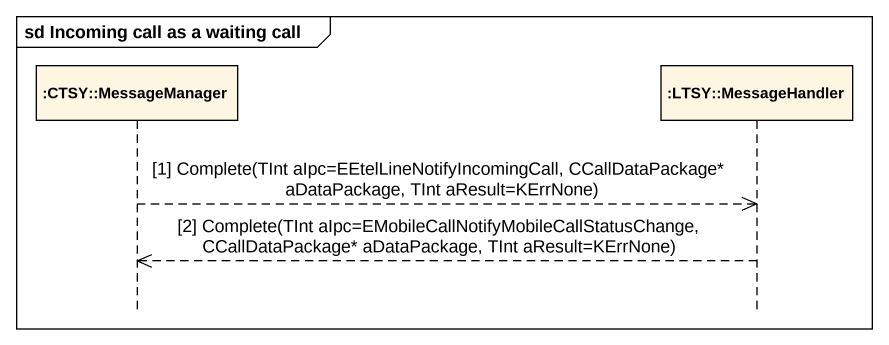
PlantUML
@startuml
mainframe sd Incoming call as a waiting call
hide footbox
participant ":CTSY::MessageManager" as CTSY_MessageManager
participant ":LTSY::MessageHandler" as LTSY_MessageHandler

CTSY_MessageManager -->> LTSY_MessageHandler : [1] Complete(TInt aIpc=EEtelLineNotifyIncomingCall, CCallDataPackage* aDataPackage, TInt aResult=KErrNone)
LTSY_MessageHandler -->> CTSY_MessageManager : [2] Complete(TInt aIpc=EMobileCallNotifyMobileCallStatusChange, CCallDataPackage* aDataPackage, TInt aResult=KErrNone)
@enduml
